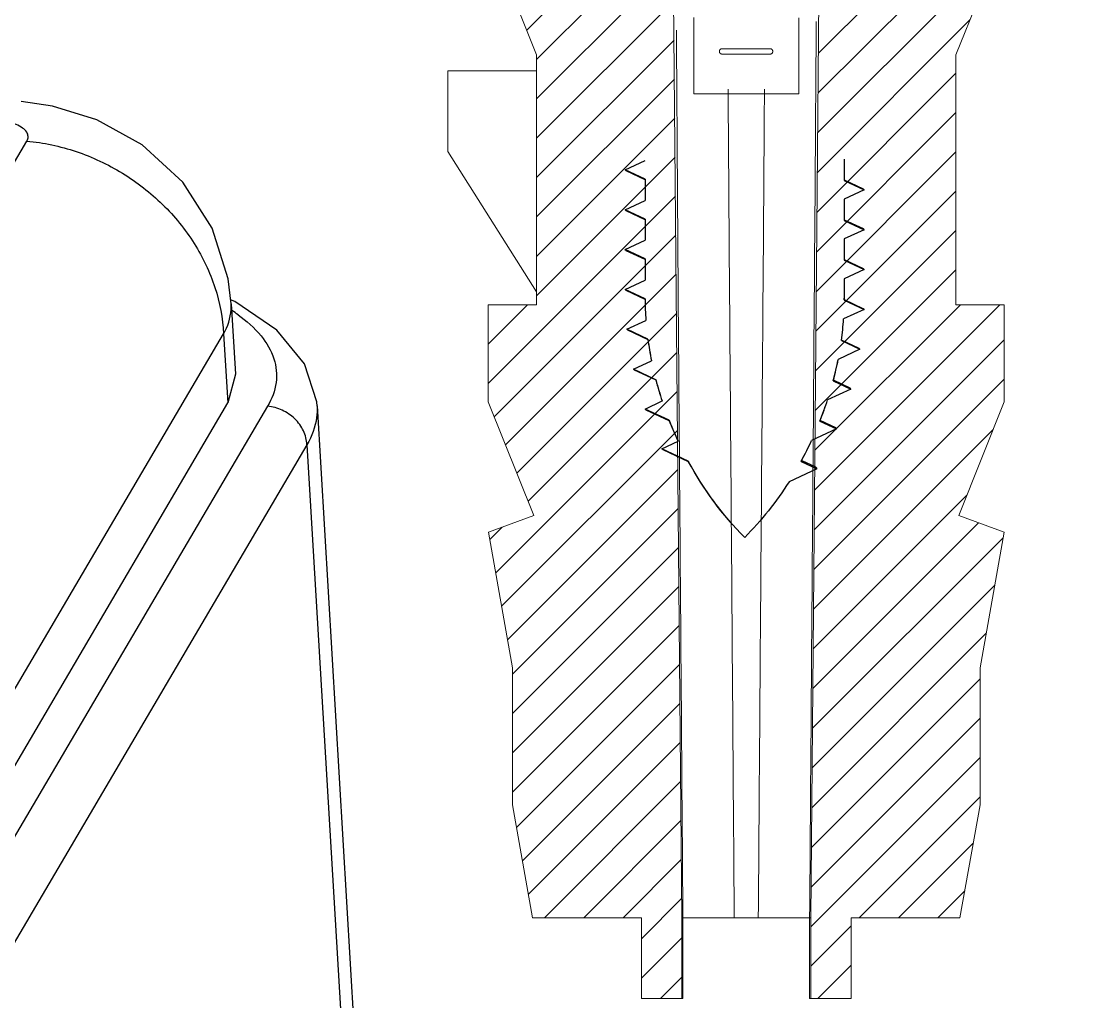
# Model space of a CAD drawing. Header units: millimetres. Extents: x 1690 to 2009, y -242 to -21.
# Drawn here: x 1812.09 to 1825.34, y -159.59 to -147.28 of the extents above; entities that cross this region are included whole.
import ezdxf

# ---------------------------------------------------------------- set-up
doc = ezdxf.new("R2010")
doc.units = ezdxf.units.MM
doc.layers.add('06___PRT_ALL_SURFS', color=7, linetype='Continuous')
doc.layers.add('hatch', color=56, linetype='Continuous', lineweight=9)
doc.layers.add('part', color=7, linetype='Continuous', lineweight=20)

# ---------------------------------------------------------------- blocks, each defined once
blk = doc.blocks.new('*u19')
at = {"layer": 'hatch', "linetype": 'Continuous'}
h = blk.add_hatch(dxfattribs=at)
h.set_pattern_fill('DEFAULT__3', color=2, scale=0.34925, angle=45, style=0, pattern_type=0)
h.set_pattern_definition([(45, (-417.5015, -92.55667), (-0.24695704, 0.24695704), [])])
edge = h.paths.add_edge_path()
edge.add_line((0.999, -14.168), (2.573, -5.06))
edge.add_line((2.669, -0.357), (2.573, -5.06))
edge.add_spline(control_points=[(2.669, -0.357), (2.674, -0.147), (2.824, 0), (3.033, 0)], knot_values=[0, 0, 0, 0, 1, 1, 1, 1], weights=[1, 0.809532, 0.809532, 1], degree=3, periodic=0)
edge.add_line((3.033, 0), (4.187, 0))
edge.add_line((4.187, 0), (4.187, -0.202))
edge.add_line((4.187, -0.202), (3.023, -0.837))
edge.add_line((3.023, -3.744), (3.023, -0.837))
edge.add_line((3.276, -5.971), (3.023, -3.744))
edge.add_line((2.669, -7.489), (3.276, -5.971))
edge.add_line((2.669, -7.489), (2.669, -7.691))
edge.add_line((2.669, -7.691), (3.276, -7.691))
edge.add_line((3.276, -8.906), (3.276, -7.691))
edge.add_line((2.669, -10.424), (3.276, -8.906))
edge.add_line((2.669, -10.424), (2.669, -10.626))
edge.add_line((2.669, -10.626), (2.669, -13.396))
edge.add_line((2.669, -13.396), (2.669, -13.561))
edge.add_line((2.669, -13.561), (3.276, -13.561))
edge.add_line((3.276, -14.775), (3.276, -13.561))
edge.add_line((2.669, -16.293), (3.276, -14.775))
edge.add_line((2.669, -16.293), (2.669, -16.496))
edge.add_line((2.669, -16.496), (3.276, -16.496))
edge.add_line((3.276, -17.71), (3.276, -16.496))
edge.add_line((2.669, -19.228), (3.276, -17.71))
edge.add_line((2.669, -19.228), (2.669, -22.365))
edge.add_line((2.669, -22.365), (3.276, -22.365))
edge.add_line((3.276, -23.58), (3.276, -22.365))
edge.add_line((2.704, -25.009), (3.276, -23.58))
edge.add_line((2.704, -25.009), (3.273, -25.216))
edge.add_line((3.273, -25.216), (2.973, -26.919))
edge.add_line((2.973, -26.919), (2.973, -28.64))
edge.add_line((2.973, -28.64), (2.72, -30.056))
edge.add_line((1.354, -30.056), (2.72, -30.056))
edge.add_line((1.354, -30.056), (1.354, -31.068))
edge.add_line((1.354, -31.068), (0.848, -31.068))
edge.add_line((0.848, -30.056), (0.848, -31.068))
edge.add_line((0.848, -30.056), (0.979, -15.167))
edge.add_line((0.999, -14.168), (0.979, -15.167))
edge = h.paths.add_edge_path()
edge.add_line((-0.923, -14.168), (-2.497, -5.06))
edge.add_line((-0.923, -14.168), (-0.903, -15.167))
edge.add_line((-0.772, -30.056), (-0.903, -15.167))
edge.add_line((-0.772, -30.056), (-0.772, -31.068))
edge.add_line((-0.772, -31.068), (-1.278, -31.068))
edge.add_line((-1.278, -30.056), (-1.278, -31.068))
edge.add_line((-2.644, -30.056), (-1.278, -30.056))
edge.add_line((-2.897, -28.64), (-2.644, -30.056))
edge.add_line((-2.897, -26.919), (-2.897, -28.64))
edge.add_line((-3.197, -25.216), (-2.897, -26.919))
edge.add_line((-3.197, -25.216), (-2.629, -25.009))
edge.add_line((-2.629, -25.009), (-3.2, -23.58))
edge.add_line((-3.2, -23.58), (-3.2, -22.365))
edge.add_line((-3.2, -22.365), (-2.593, -22.365))
edge.add_line((-2.593, -22.365), (-2.593, -22.201))
edge.add_line((-2.593, -22.201), (-2.593, -19.43))
edge.add_line((-2.593, -19.43), (-2.593, -19.228))
edge.add_line((-2.593, -19.228), (-3.2, -17.71))
edge.add_line((-3.2, -17.71), (-3.2, -16.496))
edge.add_line((-3.2, -16.496), (-2.593, -16.496))
edge.add_line((-2.593, -16.496), (-2.593, -16.293))
edge.add_line((-2.593, -16.293), (-3.2, -14.775))
edge.add_line((-3.2, -14.775), (-3.2, -13.561))
edge.add_line((-3.2, -13.561), (-2.593, -13.561))
edge.add_line((-2.593, -13.561), (-2.593, -10.424))
edge.add_line((-2.593, -10.424), (-3.2, -8.906))
edge.add_line((-3.2, -8.906), (-3.2, -7.691))
edge.add_line((-3.2, -7.691), (-2.593, -7.691))
edge.add_line((-2.593, -7.691), (-2.593, -7.489))
edge.add_line((-2.593, -7.489), (-3.2, -5.971))
edge.add_line((-3.2, -5.971), (-2.947, -3.744))
edge.add_line((-2.947, -3.744), (-2.947, -0.837))
edge.add_line((-4.111, -0.202), (-2.947, -0.837))
edge.add_line((-4.111, -0.202), (-4.111, 0))
edge.add_line((-4.111, 0), (-2.958, 0))
edge.add_spline(control_points=[(-2.593, -0.357), (-2.598, -0.147), (-2.748, 0), (-2.958, 0)], knot_values=[0, 0, 0, 0, 1, 1, 1, 1], weights=[1, 0.809532, 0.809532, 1], degree=3, periodic=0)
edge.add_line((-2.593, -0.357), (-2.497, -5.06))
at = {"layer": 'part', "color": 7, "linetype": 'Continuous'}
for p, q in [((-0.772, -30.056), (-0.903, -15.167)), ((-0.772, -30.056), (-0.903, -15.167)), ((0.848, -30.056), (0.979, -15.167)), ((0.848, -30.056), (0.979, -15.167)), ((-2.593, -19.228), (-3.2, -17.71)), ((-2.593, -19.228), (-3.2, -17.71)), ((2.669, -19.228), (3.276, -17.71)), ((2.669, -19.228), (3.276, -17.71)), ((-0.62, -19.717), (-0.62, -18.761)), ((0.696, -19.717), (0.696, -18.762)), ((-0.267, -19.151), (0.338, -19.151)), ((-2.593, -22.365), (-2.593, -19.228)), ((-2.593, -19.43), (-2.593, -19.228)), ((-0.267, -19.218), (0.338, -19.218)), ((2.669, -19.228), (2.669, -22.365)), ((2.669, -19.228), (2.669, -22.365)), ((-2.593, -19.43), (-3.706, -19.43)), ((-3.706, -19.43), (-3.706, -20.442)), ((-2.593, -22.201), (-2.593, -19.43)), ((-0.62, -19.717), (0.696, -19.717)), ((-2.593, -22.201), (-3.706, -20.442)), ((-2.593, -22.365), (-2.593, -22.201)), ((-3.2, -22.365), (-2.593, -22.365)), ((-3.2, -22.365), (-2.593, -22.365)), ((-3.2, -23.58), (-3.2, -22.365)), ((-3.2, -23.58), (-3.2, -22.365)), ((2.669, -22.365), (3.276, -22.365)), ((2.669, -22.365), (3.276, -22.365)), ((3.276, -23.58), (3.276, -22.365)), ((3.276, -23.58), (3.276, -22.365)), ((-2.629, -25.009), (-3.2, -23.58)), ((-2.629, -25.009), (-3.2, -23.58)), ((2.704, -25.009), (3.276, -23.58)), ((2.704, -25.009), (3.276, -23.58)), ((-3.197, -25.216), (-2.629, -25.009)), ((-3.197, -25.216), (-2.629, -25.009)), ((2.704, -25.009), (3.273, -25.216)), ((2.704, -25.009), (3.273, -25.216)), ((-3.197, -25.216), (-2.897, -26.919)), ((-3.197, -25.216), (-2.897, -26.919)), ((3.273, -25.216), (2.973, -26.919)), ((3.273, -25.216), (2.973, -26.919)), ((-2.897, -26.919), (-2.897, -28.64)), ((-2.897, -26.919), (-2.897, -28.64)), ((2.973, -26.919), (2.973, -28.64)), ((2.973, -26.919), (2.973, -28.64)), ((-2.897, -28.64), (-2.644, -30.056)), ((-2.897, -28.64), (-2.644, -30.056)), ((2.973, -28.64), (2.72, -30.056)), ((2.973, -28.64), (2.72, -30.056)), ((-2.644, -30.056), (-1.278, -30.056)), ((-2.644, -30.056), (-1.278, -30.056)), ((-1.278, -30.056), (-1.278, -31.068)), ((-1.278, -30.056), (-1.278, -31.068)), ((-0.772, -30.056), (-0.772, -31.068)), ((-0.772, -30.056), (-0.772, -31.068)), ((-0.757, -30.056), (-0.757, -31.068)), ((-0.757, -30.056), (0.848, -30.056)), ((0.833, -31.068), (0.833, -30.056)), ((0.848, -30.056), (0.848, -31.068)), ((0.848, -30.056), (0.848, -31.068)), ((1.354, -30.056), (1.354, -31.068)), ((1.354, -30.056), (2.72, -30.056)), ((1.354, -30.056), (1.354, -31.068)), ((1.354, -30.056), (2.72, -30.056)), ((-0.757, -31.068), (-1.278, -31.068)), ((-0.772, -31.068), (-1.278, -31.068)), ((1.354, -31.068), (0.833, -31.068)), ((1.354, -31.068), (0.848, -31.068))]:
    blk.add_line(p, q, dxfattribs=at)
for points in [[(-0.267, -19.218), (-0.268, -19.218), (-0.27, -19.218), (-0.271, -19.218), (-0.272, -19.218), (-0.274, -19.218), (-0.275, -19.217), (-0.276, -19.217), (-0.278, -19.217), (-0.279, -19.216), (-0.28, -19.216), (-0.282, -19.215), (-0.283, -19.214), (-0.284, -19.214), (-0.285, -19.213), (-0.286, -19.212), (-0.288, -19.211), (-0.289, -19.21), (-0.29, -19.209), (-0.291, -19.208), (-0.292, -19.207), (-0.293, -19.206), (-0.293, -19.205), (-0.294, -19.204), (-0.295, -19.203), (-0.296, -19.202), (-0.296, -19.201), (-0.297, -19.199), (-0.298, -19.198), (-0.298, -19.197), (-0.299, -19.195), (-0.299, -19.194), (-0.299, -19.193), (-0.3, -19.191), (-0.3, -19.19), (-0.3, -19.188), (-0.3, -19.187), (-0.3, -19.186), (-0.3, -19.184), (-0.3, -19.183), (-0.3, -19.181), (-0.3, -19.18), (-0.3, -19.179), (-0.299, -19.177), (-0.299, -19.176), (-0.299, -19.175), (-0.298, -19.173), (-0.298, -19.172), (-0.297, -19.171), (-0.296, -19.169), (-0.296, -19.168), (-0.295, -19.167), (-0.294, -19.166), (-0.293, -19.165), (-0.293, -19.164), (-0.292, -19.163), (-0.291, -19.162), (-0.29, -19.161), (-0.289, -19.16), (-0.288, -19.159), (-0.286, -19.158), (-0.285, -19.157), (-0.284, -19.156), (-0.283, -19.156), (-0.282, -19.155), (-0.28, -19.154), (-0.279, -19.154), (-0.278, -19.153), (-0.276, -19.153), (-0.275, -19.153), (-0.274, -19.152), (-0.272, -19.152), (-0.271, -19.152), (-0.27, -19.152), (-0.268, -19.152), (-0.267, -19.151)], [(0.338, -19.151), (0.339, -19.152), (0.34, -19.152), (0.342, -19.152), (0.343, -19.152), (0.345, -19.152), (0.346, -19.153), (0.347, -19.153), (0.349, -19.153), (0.35, -19.154), (0.351, -19.154), (0.353, -19.155), (0.354, -19.156), (0.355, -19.156), (0.356, -19.157), (0.357, -19.158), (0.358, -19.159), (0.359, -19.16), (0.361, -19.161), (0.362, -19.162), (0.363, -19.163), (0.363, -19.164), (0.364, -19.165), (0.365, -19.166), (0.366, -19.167), (0.367, -19.168), (0.367, -19.169), (0.368, -19.171), (0.368, -19.172), (0.369, -19.173), (0.369, -19.175), (0.37, -19.176), (0.37, -19.177), (0.371, -19.179), (0.371, -19.18), (0.371, -19.181), (0.371, -19.183), (0.371, -19.184), (0.371, -19.186), (0.371, -19.187), (0.371, -19.188), (0.371, -19.19), (0.371, -19.191), (0.37, -19.193), (0.37, -19.194), (0.369, -19.195), (0.369, -19.197), (0.368, -19.198), (0.368, -19.199), (0.367, -19.201), (0.367, -19.202), (0.366, -19.203), (0.365, -19.204), (0.364, -19.205), (0.363, -19.206), (0.363, -19.207), (0.362, -19.208), (0.361, -19.209), (0.359, -19.21), (0.358, -19.211), (0.357, -19.212), (0.356, -19.213), (0.355, -19.214), (0.354, -19.214), (0.353, -19.215), (0.351, -19.216), (0.35, -19.216), (0.349, -19.217), (0.347, -19.217), (0.346, -19.217), (0.345, -19.218), (0.343, -19.218), (0.342, -19.218), (0.34, -19.218), (0.339, -19.218), (0.338, -19.218)]]:
    blk.add_lwpolyline(points, dxfattribs=at)
for points, start_tangent, end_tangent in [([(0.833, -30.056), (0.87, -25.078), (0.907, -20.115), (0.916, -18.809)], (0.007546, 0.999972), (0.007209, 0.999974)), ([(-0.839, -18.92), (-0.831, -20.115), (-0.795, -25.078), (-0.757, -30.056)], (0.007212, -0.999974), (0.007546, -0.999972)), ([(-0.113, -30.056), (-0.15, -25.078), (-0.187, -20.115), (-0.19, -19.658)], (-0.007546, 0.999972), (-0.00723, 0.999974)), ([(0.266, -19.66), (0.263, -20.115), (0.226, -25.078), (0.189, -30.056)], (-0.00723, -0.999974), (-0.007546, -0.999972))]:
    blk.add_spline(points, degree=3, dxfattribs=dict(at, start_tangent=start_tangent, end_tangent=end_tangent))
blk = doc.blocks.new('u40')
at = {"color": 7, "linetype": 'Continuous'}
for p, q in [((-6.112, 85.947), (-6.166, 85.969)), ((-6.254, 85.543), (-6.202, 84.675)), ((-6.107, 85.038), (-6.202, 84.675)), ((-16.882, 66.523), (-6.202, 84.675)), ((-5.702, 84.635), (-16.389, 66.47)), ((-5.082, 84.638), (-3.698, 61.366)), ((-5.208, 84.151), (-15.895, 65.987)), ((-5.208, 84.151), (-3.824, 60.882))]:
    blk.add_line(p, q, dxfattribs=at)
blk.add_lwpolyline([(-5.082, 84.636), (-5.086, 84.688), (-5.239, 85.165), (-5.586, 85.589), (-6.112, 85.947)], dxfattribs=at)
blk.add_arc((-7.31, 84.062), 2.118, 54.2662, 56.7845, dxfattribs=at)
for points, start_tangent, end_tangent in [([(-6.073, 85.782), (-5.785, 85.516), (-5.624, 85.229), (-5.596, 84.931), (-5.702, 84.635)], (0.811573, -0.584251), (-0.506917, -0.861995)), ([(-5.208, 84.151), (-5.252, 84.323), (-5.361, 84.475), (-5.519, 84.584), (-5.702, 84.635)], (-0.051375, 0.998679), (-0.995635, 0.093332)), ([(-5.082, 84.636), (-5.087, 84.492), (-5.208, 84.151)], (0.059105, -0.998252), (-0.504182, -0.863598))]:
    blk.add_spline(points, degree=3, dxfattribs=dict(at, start_tangent=start_tangent, end_tangent=end_tangent))
at = {"layer": '06___PRT_ALL_SURFS', "color": 7, "linetype": 'Continuous'}
for p, q in [((-19.391, 69.831), (-8.724, 87.962)), ((-6.16, 85.92), (-6.107, 85.038)), ((-16.921, 67.413), (-6.254, 85.543))]:
    blk.add_line(p, q, dxfattribs=at)
blk.add_lwpolyline([(-6.16, 85.919), (-6.197, 86.231), (-6.4, 86.867), (-6.767, 87.444), (-7.277, 87.914), (-7.845, 88.227), (-8.4, 88.398), (-8.796, 88.459)], dxfattribs=at)
for points, start_tangent, end_tangent in [([(-8.724, 87.962), (-8.708, 88.018), (-8.726, 88.074), (-8.777, 88.125), (-8.857, 88.169), (-8.962, 88.201), (-9.082, 88.22)], (0.506754, 0.862091), (-0.995625, 0.093438)), ([(-8.724, 87.962), (-8.106, 87.83), (-7.525, 87.558), (-7.02, 87.165), (-6.624, 86.676), (-6.363, 86.123), (-6.254, 85.543)], (0.995635, -0.093332), (0.051375, -0.998679)), ([(-6.254, 85.543), (-6.16, 85.846), (-6.16, 85.919)], (0.488529, 0.872548), (-0.063168, 0.998003))]:
    blk.add_spline(points, degree=3, dxfattribs=dict(at, start_tangent=start_tangent, end_tangent=end_tangent))

msp = doc.modelspace()

# ---------------------------------------------------------------- linework, layer by layer
at = {"color": 7, "linetype": 'Continuous'}
for p, q in [((1819.67, -149.149), (1819.92, -149.032)), ((1819.67, -149.149), (1819.92, -149.032)), ((1822.42, -149.015), (1822.42, -149.282)), ((1822.42, -149.015), (1822.42, -149.282)), ((1819.68, -149.158), (1819.67, -149.149)), ((1819.92, -149.265), (1819.67, -149.149)), ((1819.92, -149.265), (1819.67, -149.149)), ((1819.68, -149.158), (1819.918, -149.27)), ((1819.92, -149.265), (1819.92, -149.532)), ((1819.92, -149.265), (1819.92, -149.532)), ((1822.42, -149.282), (1822.67, -149.399)), ((1822.42, -149.282), (1822.67, -149.399)), ((1822.661, -149.39), (1822.422, -149.278)), ((1822.67, -149.399), (1822.42, -149.515)), ((1822.67, -149.399), (1822.42, -149.515)), ((1822.67, -149.399), (1822.661, -149.39)), ((1819.67, -149.649), (1819.92, -149.532)), ((1819.67, -149.649), (1819.92, -149.532)), ((1822.42, -149.515), (1822.42, -149.782)), ((1822.42, -149.515), (1822.42, -149.782)), ((1819.68, -149.658), (1819.67, -149.649)), ((1819.92, -149.765), (1819.67, -149.649)), ((1819.92, -149.765), (1819.67, -149.649)), ((1819.68, -149.658), (1819.918, -149.77)), ((1819.92, -149.765), (1819.92, -150.032)), ((1819.92, -149.765), (1819.92, -150.032)), ((1822.42, -149.782), (1822.67, -149.899)), ((1822.42, -149.782), (1822.67, -149.899)), ((1822.661, -149.89), (1822.422, -149.778)), ((1822.67, -149.899), (1822.42, -150.015)), ((1822.67, -149.899), (1822.42, -150.015)), ((1822.67, -149.899), (1822.661, -149.89)), ((1819.67, -150.149), (1819.92, -150.032)), ((1819.67, -150.149), (1819.92, -150.032)), ((1822.42, -150.015), (1822.42, -150.282)), ((1822.42, -150.015), (1822.42, -150.282)), ((1819.68, -150.158), (1819.67, -150.149)), ((1819.92, -150.265), (1819.67, -150.149)), ((1819.92, -150.265), (1819.67, -150.149)), ((1819.68, -150.158), (1819.918, -150.27)), ((1819.92, -150.265), (1819.92, -150.532)), ((1819.92, -150.265), (1819.92, -150.532)), ((1822.42, -150.282), (1822.67, -150.399)), ((1822.42, -150.282), (1822.67, -150.399)), ((1822.661, -150.39), (1822.422, -150.278)), ((1822.67, -150.399), (1822.42, -150.515)), ((1822.67, -150.399), (1822.42, -150.515)), ((1822.42, -150.515), (1822.42, -150.76)), ((1822.42, -150.515), (1822.42, -150.76)), ((1822.67, -150.399), (1822.661, -150.39)), ((1819.67, -150.649), (1819.92, -150.532)), ((1819.67, -150.649), (1819.92, -150.532)), ((1819.68, -150.658), (1819.67, -150.649)), ((1819.92, -150.765), (1819.67, -150.649)), ((1819.92, -150.765), (1819.67, -150.649)), ((1819.68, -150.658), (1819.918, -150.77)), ((1819.92, -150.771), (1819.92, -150.765)), ((1822.42, -150.778), (1822.42, -150.783)), ((1822.658, -150.89), (1822.422, -150.779)), ((1822.668, -150.899), (1822.411, -151.018)), ((1822.668, -150.899), (1822.411, -151.018)), ((1822.42, -150.783), (1822.668, -150.899)), ((1822.42, -150.783), (1822.668, -150.899)), ((1822.668, -150.899), (1822.658, -150.89)), ((1819.69, -151.149), (1819.93, -151.037)), ((1819.69, -151.149), (1819.93, -151.037)), ((1819.7, -151.157), (1819.69, -151.149)), ((1819.955, -151.272), (1819.69, -151.149)), ((1819.955, -151.272), (1819.69, -151.149)), ((1819.7, -151.157), (1819.953, -151.276)), ((1819.956, -151.278), (1819.955, -151.272)), ((1822.384, -151.284), (1822.383, -151.29)), ((1822.383, -151.29), (1822.617, -151.399)), ((1822.383, -151.29), (1822.617, -151.399)), ((1822.607, -151.389), (1822.384, -151.284)), ((1822.617, -151.399), (1822.343, -151.526)), ((1822.617, -151.399), (1822.343, -151.526)), ((1822.617, -151.399), (1822.607, -151.389)), ((1819.773, -151.649), (1820, -151.543)), ((1819.773, -151.649), (1820, -151.543)), ((1819.783, -151.657), (1819.773, -151.649)), ((1820.055, -151.781), (1819.773, -151.649)), ((1820.055, -151.781), (1819.773, -151.649)), ((1819.783, -151.657), (1820.053, -151.784)), ((1820.057, -151.786), (1820.055, -151.781)), ((1822.283, -151.789), (1822.281, -151.796)), ((1822.281, -151.796), (1822.502, -151.899)), ((1822.281, -151.796), (1822.502, -151.899)), ((1822.492, -151.887), (1822.283, -151.789)), ((1822.502, -151.899), (1822.21, -152.035)), ((1822.502, -151.899), (1822.21, -152.035)), ((1822.502, -151.899), (1822.492, -151.887)), ((1819.919, -152.149), (1820.134, -152.048)), ((1819.919, -152.149), (1820.134, -152.048)), ((1819.93, -152.158), (1819.919, -152.149)), ((1820.222, -152.29), (1819.919, -152.149)), ((1820.222, -152.29), (1819.919, -152.149)), ((1819.93, -152.158), (1820.22, -152.294)), ((1820.224, -152.296), (1820.222, -152.29)), ((1822.114, -152.301), (1822.324, -152.399)), ((1822.114, -152.301), (1822.324, -152.399)), ((1822.313, -152.385), (1822.118, -152.292)), ((1822.324, -152.399), (1822.009, -152.546)), ((1822.324, -152.399), (1822.009, -152.546)), ((1822.324, -152.399), (1822.313, -152.385)), ((1820.131, -152.649), (1820.335, -152.554)), ((1820.131, -152.649), (1820.335, -152.554)), ((1820.144, -152.659), (1820.131, -152.649)), ((1820.461, -152.803), (1820.131, -152.649)), ((1820.461, -152.803), (1820.131, -152.649)), ((1820.144, -152.659), (1820.459, -152.807)), ((1822.076, -152.899), (1821.727, -153.061)), ((1822.076, -152.899), (1821.727, -153.061)), ((1821.877, -152.806), (1822.076, -152.899)), ((1821.877, -152.806), (1822.076, -152.899)), ((1821.893, -152.799), (1821.884, -152.794)), ((1822.062, -152.88), (1821.893, -152.799))]:
    msp.add_line(p, q, dxfattribs=at)
for centre, radius, start, end in [((1823.68, -150.759), 3.76, 180.0982, 184.2361), ((1823.682, -150.759), 3.762, 180.1829, 184.2353), ((1818.775, -150.76), 3.645, 359.7285, 359.9999), ((1818.773, -150.76), 3.648, 359.6413, 359.9998), ((1818.448, -150.744), 3.973, 352.1025, 356.0377), ((1818.451, -150.744), 3.97, 352.1893, 356.0385), ((1824.084, -150.718), 4.166, 187.6488, 191.4188), ((1824.086, -150.717), 4.168, 187.7252, 191.4182), ((1818.094, -150.685), 4.332, 345.1526, 348.8068), ((1818.096, -150.686), 4.33, 345.2465, 348.8074), ((1824.371, -150.653), 4.461, 194.6431, 198.2289), ((1824.372, -150.653), 4.462, 194.7176, 198.2286), ((1817.89, -150.627), 4.544, 338.3864, 341.9517), ((1817.891, -150.627), 4.543, 338.5014, 341.9519), ((1824.48, -150.616), 4.576, 201.4632, 205.0563), ((1824.48, -150.616), 4.576, 201.546, 205.0563), ((1817.867, -150.618), 4.568, 338.39, 338.5048), ((1817.884, -150.627), 4.55, 331.3781, 335.0545), ((1817.883, -150.626), 4.551, 331.5475, 335.0541), ((1824.425, -150.644), 4.514, 208.574, 208.6902), ((1817.913, -150.643), 4.516, 331.3736, 331.5435)]:
    msp.add_arc(centre, radius, start, end, dxfattribs=at)
for points, start_tangent, end_tangent in [([(1821.17, -153.76), (1820.461, -152.803)], (-0.707097, 0.707117), (-0.478294, 0.8782)), ([(1821.17, -153.76), (1820.465, -152.811)], (-0.707097, 0.707117), (-0.480073, 0.877228)), ([(1822.076, -152.899), (1822.065, -152.882), (1822.062, -152.88)], (0.499867, 0.866102), (-0.841169, 0.540772)), ([(1821.727, -153.061), (1821.17, -153.76)], (-0.536286, -0.844036), (-0.7071, -0.707114)), ([(1821.727, -153.061), (1821.17, -153.76)], (-0.536286, -0.844036), (-0.7071, -0.707114))]:
    msp.add_spline(points, degree=3, dxfattribs=dict(at, start_tangent=start_tangent, end_tangent=end_tangent))

# ---------------------------------------------------------------- block references
for name, p in [('*u19', (1821.152, -128.477)), ('u40', (1820.885, -236.748))]:
    msp.add_blockref(name, p)

doc.saveas('drawing.dxf')
